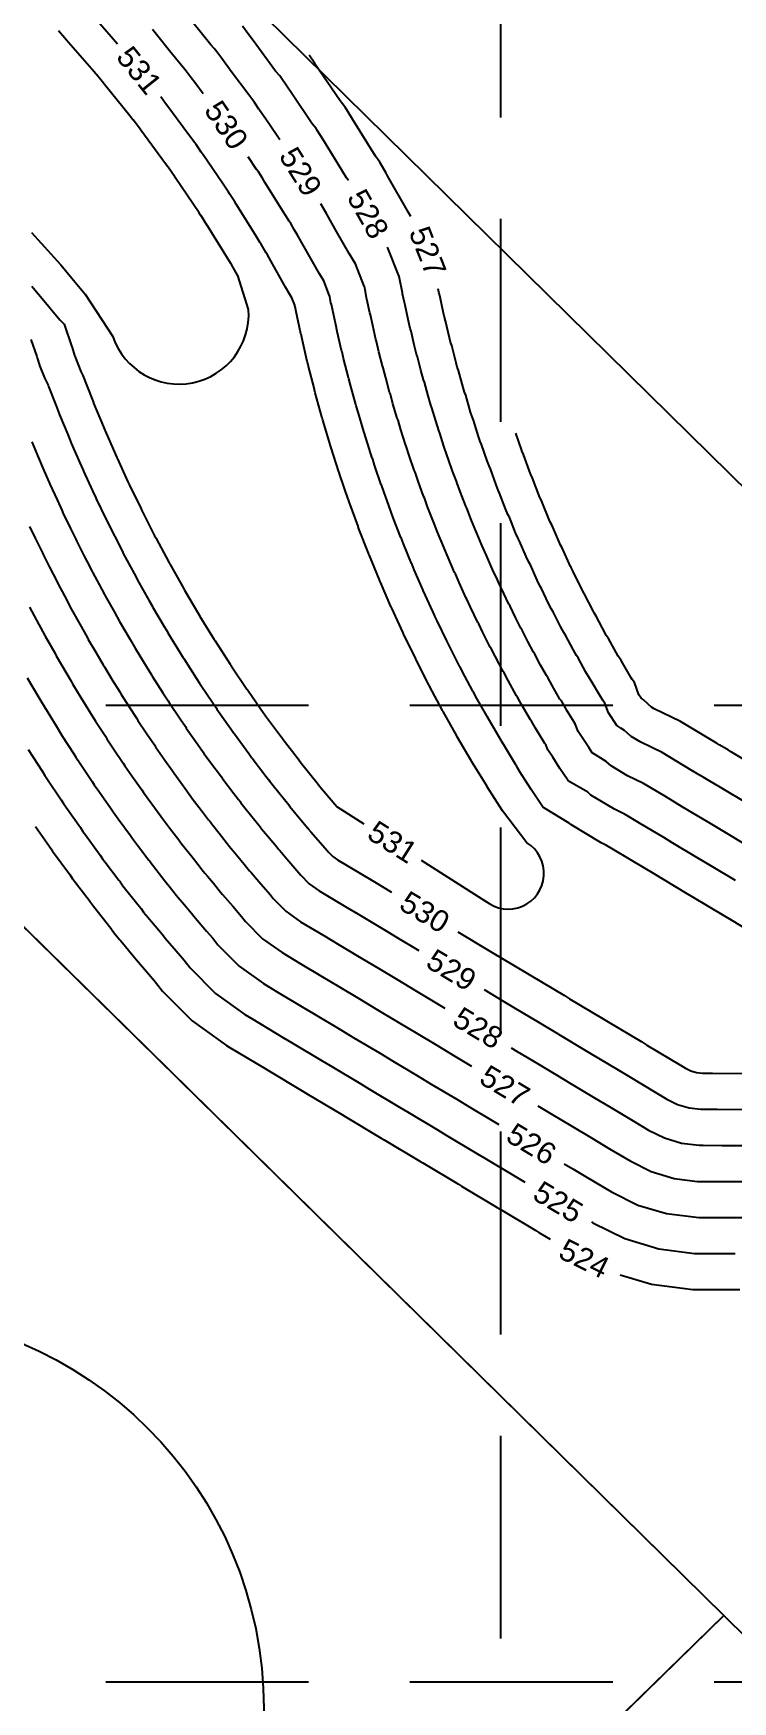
# Model space of a CAD drawing. Header units: feet. Extents: x 5163 to 12107, y -224 to 4120.
# Drawn here: x 6416.3 to 6493.8, y 2054.4 to 2239.4 of the extents above; entities that cross this region are included whole.
import ezdxf

# ---------------------------------------------------------------- set-up
doc = ezdxf.new("R2010")
doc.units = ezdxf.units.FT
doc.linetypes.add('2003004C-A$0$BOUNDARY2', pattern=[1.3125, 1, -0.0625, 0.0625, -0.0625, 0.0625, -0.0625])
doc.linetypes.add('HIDDEN', pattern=[0.375, 0.25, -0.125])
for name, color, linetype in [('2003004C-A$0$3A-BERMS', 1, 'Continuous'), ('2003004C-A$0$3A-BND', 6, '2003004C-A$0$BOUNDARY2'), ('2003004C-A$0$3A-LOT', 2, 'Continuous'), ('2003004C-A$0$BND-WELL#1', 6, 'Continuous'), ('2003004C-A$0$XWTP', 15, 'Continuous'), ('grid', 254, 'Continuous')]:
    doc.layers.add(name, color=color, linetype=linetype)
doc.styles.get("Standard").update_dxf_attribs({"font": 'ARIAL.TTF'})

msp = doc.modelspace()

# ---------------------------------------------------------------- linework, layer by layer
at = {"layer": '2003004C-A$0$3A-BERMS', "color": 43, "linetype": 'Continuous'}
for points, elevation in [([(6425.6, 2238.23), (6424.88, 2239.06), (6422.65, 2241.61)], 531), ([(6435.11, 2232.71), (6434.16, 2233.98), (6433.77, 2234.51), (6433.33, 2235.1), (6433.05, 2235.41), (6431.51, 2237.32), (6429.91, 2239.32), (6429.47, 2239.86)], 530), ([(6443.59, 2227.63), (6442.36, 2229.44), (6441.28, 2231.03), (6440.79, 2231.76), (6440.5, 2232.18), (6440.14, 2232.6), (6438.2, 2235.22), (6437.15, 2236.64), (6436.61, 2237.38), (6436.32, 2237.76), (6435.94, 2238.18), (6433.8, 2240.84)], 529), ([(6451.23, 2223.11), (6451.01, 2223.42), (6448.96, 2226.72), (6448.36, 2227.68), (6447.78, 2228.61), (6447.62, 2228.87), (6447.2, 2229.41), (6444.92, 2232.76), (6444.38, 2233.56), (6443.74, 2234.5), (6443.59, 2234.71), (6443.13, 2235.26), (6440.63, 2238.64), (6440.15, 2239.29), (6439.44, 2240.24)], 528), ([(6458.14, 2219.12), (6457.86, 2219.58), (6455.56, 2223.62), (6455.38, 2223.94), (6454.74, 2225.07), (6454.69, 2225.15), (6454.21, 2225.82), (6451.66, 2229.92), (6451.56, 2230.09), (6450.84, 2231.23), (6450.82, 2231.27), (6450.3, 2231.94), (6447.49, 2236.07), (6447.48, 2236.09), (6446.85, 2237.01)], 527), ([(6497.2, 2138.96), (6493.72, 2141.04), (6492.91, 2141.52), (6489.43, 2143.61), (6488.62, 2144.09), (6485.14, 2146.18), (6484.95, 2146.29), (6484.13, 2146.78), (6480.65, 2148.87), (6479.84, 2149.35), (6479.25, 2149.64), (6475.89, 2151.65), (6475.71, 2151.81), (6472.95, 2153.47), (6472.83, 2153.55), (6471.5, 2155.54), (6470.23, 2157.5), (6469.95, 2157.94), (6469.84, 2158.23), (6469.78, 2158.3), (6468.44, 2160.49), (6468.19, 2160.92), (6468.14, 2161), (6466.85, 2163.19), (6466.6, 2163.64), (6466.55, 2163.72), (6465.31, 2165.92), (6465.07, 2166.39), (6465.01, 2166.47), (6463.84, 2168.67), (6463.59, 2169.16), (6463.54, 2169.25), (6462.42, 2171.45), (6462.17, 2171.96), (6462.12, 2172.06), (6461.05, 2174.26), (6460.81, 2174.79), (6460.76, 2174.89), (6459.75, 2177.08), (6459.51, 2177.64), (6459.46, 2177.74), (6458.5, 2179.93), (6458.27, 2180.51), (6458.21, 2180.62), (6457.31, 2182.8), (6457.09, 2183.4), (6457.03, 2183.51), (6456.19, 2185.69), (6455.96, 2186.31), (6455.91, 2186.43), (6455.12, 2188.6), (6454.9, 2189.24), (6454.85, 2189.36), (6454.11, 2191.52), (6453.9, 2192.18), (6453.85, 2192.31), (6453.16, 2194.46), (6452.96, 2195.14), (6452.91, 2195.28), (6452.27, 2197.42), (6452.08, 2198.12), (6452.03, 2198.26), (6451.44, 2200.39), (6451.26, 2201.11), (6451.21, 2201.25), (6450.67, 2203.36), (6450.5, 2204.11), (6450.45, 2204.26), (6449.96, 2206.35), (6449.8, 2207.12), (6449.76, 2207.27), (6449.32, 2209.34), (6449.27, 2209.55), (6449.14, 2210.22), (6449.14, 2210.23), (6449.13, 2210.27), (6449.13, 2210.28), (6449.13, 2210.3), (6449.12, 2210.33), (6449.11, 2210.33), (6448.47, 2211.98), (6447.99, 2212.75), (6447.07, 2214.37), (6445.51, 2217.12), (6445.24, 2217.59), (6444.82, 2218.33), (6444.62, 2218.61), (6443.56, 2220.32), (6441.97, 2222.87), (6441.66, 2223.37), (6441.23, 2224.06), (6441, 2224.35), (6440.07, 2225.72)], 530), ([(6494.16, 2145.44), (6491.48, 2147.04), (6489.87, 2148.01), (6487.19, 2149.61), (6486.81, 2149.84), (6486.19, 2150.21), (6483.51, 2151.81), (6481.9, 2152.78), (6480.72, 2153.36), (6478.12, 2154.91), (6477.76, 2155.24), (6475.78, 2156.42), (6475.54, 2156.58), (6474.68, 2157.87), (6473.87, 2159.14), (6473.32, 2159.97), (6473.11, 2160.53), (6473.01, 2160.66), (6471.98, 2162.35), (6471.51, 2163.15), (6471.41, 2163.29), (6470.42, 2164.98), (6469.96, 2165.81), (6469.86, 2165.95), (6468.92, 2167.64), (6468.47, 2168.49), (6468.38, 2168.64), (6467.47, 2170.33), (6467.04, 2171.19), (6466.94, 2171.35), (6466.08, 2173.03), (6465.66, 2173.92), (6465.56, 2174.09), (6464.75, 2175.77), (6464.34, 2176.68), (6464.24, 2176.85), (6463.48, 2178.52), (6463.07, 2179.46), (6462.98, 2179.63), (6462.26, 2181.3), (6461.87, 2182.25), (6461.78, 2182.43), (6461.09, 2184.09), (6460.72, 2185.07), (6460.63, 2185.26), (6459.99, 2186.91), (6459.63, 2187.91), (6459.54, 2188.1), (6458.94, 2189.74), (6458.6, 2190.77), (6458.51, 2190.96), (6457.96, 2192.59), (6457.62, 2193.64), (6457.54, 2193.84), (6457.03, 2195.45), (6456.71, 2196.52), (6456.63, 2196.73), (6456.15, 2198.33), (6455.86, 2199.42), (6455.78, 2199.63), (6455.34, 2201.22), (6455.06, 2202.34), (6454.99, 2202.55), (6454.59, 2204.12), (6454.33, 2205.26), (6454.26, 2205.48), (6453.9, 2207.03), (6453.65, 2208.2), (6453.59, 2208.42), (6453.26, 2209.94), (6453.23, 2210.1), (6453.01, 2211.25), (6453, 2211.28), (6453, 2211.31), (6452.99, 2211.35), (6452.98, 2211.35), (6452.99, 2211.35), (6452.99, 2211.36), (6452.98, 2211.37), (6452.98, 2211.39), (6452.97, 2211.4), (6452, 2213.86), (6451.28, 2215.03), (6449.9, 2217.45), (6448.8, 2219.39), (6448.41, 2220.08), (6448.16, 2220.52)], 529), ([(6495.41, 2149.35), (6493.54, 2150.47), (6491.12, 2151.92), (6489.25, 2153.04), (6488.68, 2153.38), (6488.24, 2153.64), (6486.37, 2154.76), (6483.95, 2156.21), (6482.18, 2157.08), (6480.35, 2158.17), (6479.81, 2158.66), (6478.61, 2159.38), (6478.26, 2159.62), (6477.87, 2160.2), (6477.5, 2160.78), (6476.69, 2162), (6476.38, 2162.82), (6476.24, 2163.03), (6475.51, 2164.21), (6474.83, 2165.38), (6474.68, 2165.59), (6473.99, 2166.77), (6473.32, 2167.97), (6473.18, 2168.19), (6472.52, 2169.36), (6471.88, 2170.58), (6471.74, 2170.8), (6471.11, 2171.98), (6470.48, 2173.22), (6470.35, 2173.45), (6469.75, 2174.62), (6469.15, 2175.88), (6469.01, 2176.12), (6468.45, 2177.28), (6467.86, 2178.57), (6467.73, 2178.81), (6467.2, 2179.96), (6466.64, 2181.27), (6466.51, 2181.52), (6466.01, 2182.66), (6465.47, 2184), (6465.34, 2184.25), (6464.87, 2185.38), (6464.35, 2186.75), (6464.23, 2187), (6463.79, 2188.12), (6463.29, 2189.51), (6463.18, 2189.77), (6462.77, 2190.88), (6462.29, 2192.29), (6462.18, 2192.56), (6461.8, 2193.65), (6461.35, 2195.09), (6461.24, 2195.36), (6460.9, 2196.44), (6460.47, 2197.9), (6460.36, 2198.18), (6460.04, 2199.24), (6459.64, 2200.73), (6459.54, 2201.01), (6459.25, 2202.06), (6458.87, 2203.56), (6458.77, 2203.86), (6458.51, 2204.88), (6458.16, 2206.41), (6458.07, 2206.71), (6457.83, 2207.71), (6457.51, 2209.27), (6457.42, 2209.57), (6457.21, 2210.55), (6457.19, 2210.65), (6456.87, 2212.29), (6456.86, 2212.32), (6456.86, 2212.34), (6456.84, 2212.42), (6456.84, 2212.42), (6456.84, 2212.43), (6456.84, 2212.44), (6456.84, 2212.45), (6456.84, 2212.46), (6456.83, 2212.46), (6455.54, 2215.7)], 528), ([(6416.07, 2211.39), (6416.4, 2211), (6417.23, 2210.01), (6419.18, 2207.66), (6419.66, 2207.17), (6420.53, 2204.67), (6420.55, 2204.59), (6420.82, 2203.71), (6420.84, 2203.65), (6420.84, 2203.64), (6421.53, 2201.94), (6421.72, 2201.56), (6421.74, 2201.49), (6422.76, 2198.87), (6422.92, 2198.47), (6422.94, 2198.4), (6424.03, 2195.78), (6424.19, 2195.4), (6424.21, 2195.34), (6425.36, 2192.71), (6425.51, 2192.37), (6425.54, 2192.31), (6426.75, 2189.68), (6426.9, 2189.37), (6426.92, 2189.31), (6428.2, 2186.68), (6428.34, 2186.39), (6428.36, 2186.35), (6429.71, 2183.71), (6429.84, 2183.46), (6429.86, 2183.41), (6431.28, 2180.78), (6431.4, 2180.55), (6431.42, 2180.51), (6432.9, 2177.89), (6433.02, 2177.68), (6433.03, 2177.65), (6434.58, 2175.03), (6434.69, 2174.85), (6434.7, 2174.82), (6436.31, 2172.21), (6436.41, 2172.06), (6436.42, 2172.03), (6438.1, 2169.44), (6438.19, 2169.3), (6438.2, 2169.28), (6439.94, 2166.7), (6440.02, 2166.59), (6440.03, 2166.57), (6441.83, 2164), (6441.9, 2163.91), (6441.91, 2163.89), (6443.78, 2161.35), (6443.83, 2161.28), (6443.84, 2161.26), (6445.62, 2158.94), (6445.66, 2158.89), (6445.66, 2158.89), (6445.82, 2158.69), (6445.82, 2158.68), (6445.86, 2158.62), (6447.85, 2156.14), (6447.85, 2156.13), (6447.86, 2156.12), (6448.46, 2155.4), (6449.92, 2153.65), (6449.93, 2153.63), (6449.93, 2153.63), (6449.95, 2153.62), (6452.92, 2151.73)], 531), ([(6495.59, 2153.91), (6492.36, 2155.84), (6491.3, 2156.47), (6490.55, 2156.93), (6490.3, 2157.08), (6489.24, 2157.71), (6486.01, 2159.64), (6483.64, 2160.8), (6482.59, 2161.43), (6481.85, 2162.09), (6481.43, 2162.34), (6481.1, 2162.57), (6480.97, 2162.66), (6480.06, 2164.04), (6479.66, 2165.12), (6479.47, 2165.39), (6479.05, 2166.07), (6478.15, 2167.62), (6477.96, 2167.89), (6477.56, 2168.57), (6476.69, 2170.14), (6476.5, 2170.42), (6476.13, 2171.09), (6475.28, 2172.68), (6475.1, 2172.97), (6474.75, 2173.63), (6473.93, 2175.25), (6473.75, 2175.55), (6473.42, 2176.2), (6472.63, 2177.84), (6472.46, 2178.15), (6472.15, 2178.79), (6471.39, 2180.46), (6471.22, 2180.77), (6470.93, 2181.4), (6470.2, 2183.09), (6470.03, 2183.41), (6469.76, 2184.03), (6469.06, 2185.75), (6468.9, 2186.07), (6468.65, 2186.67), (6467.98, 2188.42), (6467.83, 2188.75), (6467.6, 2189.34), (6466.96, 2191.11), (6466.81, 2191.45), (6466.6, 2192.02), (6465.99, 2193.82), (6465.84, 2194.16), (6465.65, 2194.72), (6465.08, 2196.54), (6464.94, 2196.89), (6464.76, 2197.43), (6464.22, 2199.28), (6464.09, 2199.64), (6463.93, 2200.15), (6463.42, 2202.03), (6463.29, 2202.39), (6463.15, 2202.89), (6462.68, 2204.79), (6462.55, 2205.16), (6462.43, 2205.64), (6461.99, 2207.56), (6461.87, 2207.94), (6461.77, 2208.39), (6461.36, 2210.34), (6461.25, 2210.72), (6461.17, 2211.1)], 527), ([(6415.97, 2205.49), (6416.63, 2203.58), (6416.68, 2203.43), (6416.89, 2202.73), (6416.93, 2202.61), (6416.94, 2202.6), (6417.5, 2201.22), (6417.89, 2200.41), (6417.93, 2200.26), (6418.77, 2198.12), (6419.12, 2197.24), (6419.16, 2197.1), (6420.06, 2194.94), (6420.41, 2194.1), (6420.46, 2193.96), (6421.41, 2191.79), (6421.76, 2190.99), (6421.81, 2190.86), (6422.82, 2188.68), (6423.17, 2187.91), (6423.22, 2187.79), (6424.29, 2185.59), (6424.65, 2184.87), (6424.7, 2184.75), (6425.83, 2182.54), (6426.18, 2181.85), (6426.23, 2181.74), (6427.42, 2179.53), (6427.77, 2178.88), (6427.82, 2178.77), (6429.07, 2176.55), (6429.42, 2175.94), (6429.47, 2175.83), (6430.78, 2173.62), (6431.12, 2173.03), (6431.18, 2172.93), (6432.54, 2170.72), (6432.88, 2170.17), (6432.94, 2170.07), (6434.36, 2167.86), (6434.7, 2167.34), (6434.75, 2167.25), (6436.24, 2165.04), (6436.57, 2164.56), (6436.62, 2164.47), (6438.17, 2162.27), (6438.49, 2161.81), (6438.55, 2161.73), (6440.15, 2159.54), (6440.47, 2159.11), (6440.52, 2159.03), (6442.06, 2157.03), (6442.34, 2156.66), (6442.36, 2156.63), (6442.5, 2156.45), (6442.55, 2156.38), (6442.86, 2155.99), (6444.58, 2153.84), (6444.63, 2153.77), (6444.72, 2153.66), (6445.24, 2153.03), (6446.5, 2151.52), (6446.7, 2151.27), (6446.75, 2151.2), (6447.05, 2150.86), (6448.88, 2148.75), (6448.99, 2148.61), (6449.46, 2148.13), (6450, 2147.75), (6453.72, 2145.52), (6454.29, 2145.18), (6456, 2144.16)], 530), ([(6497.65, 2157.34), (6493.61, 2159.75), (6493.36, 2159.91), (6492.41, 2160.47), (6492.35, 2160.51), (6492.1, 2160.66), (6488.06, 2163.08), (6485.11, 2164.51), (6484.82, 2164.69), (6484.45, 2165.02), (6483.92, 2165.53), (6483.68, 2165.7), (6483.44, 2166.07), (6482.93, 2167.42), (6482.69, 2167.75), (6482.58, 2167.93), (6481.47, 2169.85), (6481.23, 2170.19), (6481.13, 2170.36), (6480.05, 2172.3), (6479.82, 2172.65), (6479.73, 2172.81), (6478.69, 2174.78), (6478.46, 2175.14), (6478.39, 2175.28), (6477.38, 2177.28), (6477.16, 2177.64), (6477.09, 2177.78), (6476.12, 2179.8), (6475.91, 2180.18), (6475.85, 2180.29), (6474.91, 2182.35), (6474.71, 2182.73), (6474.66, 2182.83), (6473.76, 2184.91), (6473.56, 2185.3), (6473.52, 2185.39), (6472.66, 2187.5), (6472.47, 2187.89), (6472.43, 2187.96), (6471.62, 2190.1), (6471.43, 2190.5), (6471.4, 2190.56), (6470.62, 2192.71), (6470.44, 2193.12), (6470.43, 2193.16), (6469.78, 2195.08)], 526), ([(6416.08, 2194.11), (6416.62, 2192.8), (6416.7, 2192.59), (6417.45, 2190.87), (6418, 2189.61), (6418.08, 2189.41), (6418.88, 2187.67), (6419.45, 2186.46), (6419.53, 2186.26), (6420.38, 2184.51), (6420.95, 2183.34), (6421.03, 2183.14), (6421.94, 2181.37), (6422.51, 2180.25), (6422.6, 2180.06), (6423.56, 2178.28), (6424.14, 2177.2), (6424.22, 2177.02), (6425.24, 2175.22), (6425.82, 2174.19), (6425.91, 2174.01), (6426.98, 2172.2), (6427.56, 2171.22), (6427.65, 2171.04), (6428.78, 2169.22), (6429.36, 2168.28), (6429.45, 2168.11), (6430.63, 2166.28), (6431.21, 2165.38), (6431.31, 2165.22), (6432.54, 2163.39), (6433.12, 2162.53), (6433.22, 2162.37), (6434.51, 2160.54), (6435.09, 2159.71), (6435.18, 2159.56), (6436.53, 2157.73), (6437.11, 2156.95), (6437.2, 2156.8), (6438.49, 2155.12), (6439.02, 2154.43), (6439.07, 2154.37), (6439.18, 2154.22), (6439.28, 2154.08), (6439.86, 2153.35), (6441.3, 2151.54), (6441.4, 2151.4), (6441.57, 2151.2), (6442.01, 2150.67), (6443.07, 2149.4), (6443.48, 2148.91), (6443.58, 2148.78), (6444.16, 2148.1), (6445.7, 2146.32), (6445.92, 2146.04), (6446.86, 2145.09), (6447.95, 2144.31), (6451.1, 2142.43), (6452.24, 2141.75), (6455.39, 2139.86), (6456.53, 2139.18), (6459.01, 2137.69)], 529), ([(6415.83, 2184.73), (6416.47, 2183.42), (6417.25, 2181.81), (6417.37, 2181.54), (6418.05, 2180.2), (6418.85, 2178.65), (6418.97, 2178.39), (6419.7, 2177.02), (6420.5, 2175.53), (6420.63, 2175.27), (6421.41, 2173.88), (6422.22, 2172.44), (6422.35, 2172.19), (6423.18, 2170.78), (6424, 2169.4), (6424.13, 2169.15), (6425.01, 2167.72), (6425.83, 2166.39), (6425.96, 2166.15), (6426.89, 2164.71), (6427.73, 2163.42), (6427.86, 2163.19), (6428.84, 2161.74), (6429.68, 2160.5), (6429.81, 2160.27), (6430.84, 2158.81), (6431.68, 2157.62), (6431.82, 2157.4), (6432.9, 2155.93), (6433.74, 2154.78), (6433.88, 2154.57), (6434.92, 2153.21), (6435.7, 2152.19), (6435.77, 2152.11), (6435.86, 2151.99), (6436, 2151.78), (6436.86, 2150.71), (6438.03, 2149.24), (6438.17, 2149.04), (6438.43, 2148.73), (6438.78, 2148.31), (6439.64, 2147.27), (6440.25, 2146.54), (6440.4, 2146.35), (6441.26, 2145.35), (6442.52, 2143.89), (6442.86, 2143.47), (6444.27, 2142.05), (6445.9, 2140.88), (6448.47, 2139.34), (6450.18, 2138.32), (6452.76, 2136.77), (6454.47, 2135.75), (6457.06, 2134.2), (6458.76, 2133.18), (6461.35, 2131.63), (6461.92, 2131.29)], 528), ([(6415.84, 2175.77), (6416.87, 2173.85), (6417.03, 2173.53), (6417.58, 2172.55), (6418.62, 2170.7), (6418.78, 2170.37), (6419.38, 2169.37), (6420.43, 2167.58), (6420.6, 2167.26), (6421.24, 2166.23), (6422.31, 2164.5), (6422.48, 2164.19), (6423.16, 2163.13), (6424.24, 2161.46), (6424.41, 2161.16), (6425.14, 2160.08), (6426.23, 2158.47), (6426.41, 2158.17), (6427.18, 2157.08), (6428.28, 2155.52), (6428.46, 2155.23), (6429.27, 2154.12), (6430.38, 2152.61), (6430.57, 2152.33), (6431.36, 2151.3), (6432.38, 2149.96), (6432.47, 2149.85), (6432.54, 2149.76), (6432.73, 2149.48), (6433.86, 2148.07), (6434.76, 2146.94), (6434.95, 2146.68), (6435.28, 2146.27), (6435.56, 2145.94), (6436.22, 2145.15), (6437.02, 2144.18), (6437.22, 2143.92), (6438.37, 2142.59), (6439.34, 2141.47), (6439.79, 2140.9), (6441.67, 2139), (6443.84, 2137.45), (6445.85, 2136.25), (6448.13, 2134.88), (6450.14, 2133.68), (6452.42, 2132.32), (6454.43, 2131.11), (6456.71, 2129.75), (6458.73, 2128.54), (6461, 2127.18), (6463.02, 2125.97), (6464.88, 2124.85)], 527), ([(6415.58, 2167.95), (6416.87, 2165.76), (6417.07, 2165.37), (6417.47, 2164.73), (6418.78, 2162.61), (6418.99, 2162.23), (6419.42, 2161.56), (6420.75, 2159.5), (6420.97, 2159.13), (6421.44, 2158.43), (6422.78, 2156.44), (6423, 2156.08), (6423.51, 2155.35), (6424.87, 2153.42), (6425.1, 2153.07), (6425.65, 2152.31), (6427.02, 2150.45), (6427.25, 2150.1), (6427.79, 2149.39), (6429.06, 2147.73), (6429.17, 2147.59), (6429.22, 2147.52), (6429.46, 2147.18), (6430.85, 2145.43), (6431.48, 2144.64), (6431.72, 2144.31), (6432.14, 2143.81), (6432.33, 2143.58), (6432.79, 2143.02), (6433.8, 2141.82), (6434.04, 2141.49), (6435.48, 2139.83), (6436.17, 2139.04), (6436.72, 2138.33), (6439.07, 2135.96), (6441.79, 2134.02), (6443.23, 2133.15), (6446.07, 2131.45), (6447.52, 2130.59), (6450.36, 2128.88), (6451.81, 2128.02), (6454.65, 2126.32), (6456.1, 2125.45), (6458.94, 2123.75), (6460.4, 2122.87), (6463.23, 2121.18), (6464.69, 2120.3), (6467.52, 2118.61), (6467.89, 2118.39)], 526), ([(6415.69, 2159.98), (6417.26, 2157.54), (6417.52, 2157.1), (6417.74, 2156.78), (6419.33, 2154.41), (6419.6, 2153.98), (6419.85, 2153.62), (6421.47, 2151.32), (6421.73, 2150.9), (6422.02, 2150.51), (6423.65, 2148.28), (6423.93, 2147.87), (6424.23, 2147.48), (6425.75, 2145.5), (6425.88, 2145.33), (6425.9, 2145.29), (6426.18, 2144.88), (6427.85, 2142.79), (6428.21, 2142.35), (6428.49, 2141.95), (6428.99, 2141.35), (6429.1, 2141.21), (6429.37, 2140.9), (6430.57, 2139.45), (6430.86, 2139.06), (6432.58, 2137.08), (6432.99, 2136.61), (6433.65, 2135.76), (6436.47, 2132.92), (6439.73, 2130.59), (6440.6, 2130.06), (6444.02, 2128.02), (6444.89, 2127.49), (6448.31, 2125.45), (6449.19, 2124.92), (6452.6, 2122.88), (6453.48, 2122.35), (6456.89, 2120.32), (6457.78, 2119.78), (6461.18, 2117.75), (6462.07, 2117.21), (6465.47, 2115.18), (6466.36, 2114.64), (6469.76, 2112.61), (6470.66, 2112.07), (6470.8, 2111.98)], 525), ([(6416.5, 2151.44), (6418.06, 2149.23), (6418.37, 2148.73), (6418.39, 2148.7), (6420.29, 2146.12), (6420.61, 2145.64), (6420.66, 2145.57), (6422.43, 2143.26), (6422.58, 2143.07), (6422.58, 2143.06), (6422.91, 2142.59), (6424.85, 2140.15), (6424.93, 2140.05), (6425.27, 2139.59), (6425.85, 2138.88), (6425.88, 2138.85), (6425.94, 2138.77), (6427.34, 2137.09), (6427.68, 2136.64), (6429.69, 2134.32), (6429.81, 2134.18), (6430.59, 2133.19), (6433.88, 2129.87), (6437.68, 2127.15), (6437.98, 2126.97), (6441.96, 2124.59), (6442.27, 2124.4), (6446.25, 2122.02), (6446.57, 2121.83), (6450.54, 2119.45), (6450.86, 2119.26), (6454.83, 2116.88), (6455.16, 2116.69), (6459.12, 2114.31), (6459.45, 2114.12), (6463.41, 2111.75), (6463.74, 2111.55), (6467.7, 2109.18), (6468.04, 2108.98), (6471.99, 2106.61), (6472.33, 2106.41), (6473.59, 2105.65)], 524), ([(6463.35, 2139.75), (6466.59, 2137.81), (6467.16, 2137.47), (6470.88, 2135.25), (6471.45, 2134.91), (6475.17, 2132.68), (6475.74, 2132.34), (6479.46, 2130.11), (6480.03, 2129.77), (6483.75, 2127.54), (6484.32, 2127.2), (6488.05, 2124.97), (6488.61, 2124.63), (6489.2, 2124.34), (6489.83, 2124.15), (6490.49, 2124.07), (6490.55, 2124.07), (6490.94, 2124.07), (6491.61, 2124.07), (6495.94, 2124.06)], 530), ([(6466.27, 2133.35), (6468.26, 2132.15), (6469.39, 2131.47), (6472.55, 2129.58), (6473.68, 2128.91), (6476.84, 2127.01), (6477.97, 2126.34), (6481.14, 2124.45), (6482.26, 2123.77), (6485.43, 2121.88), (6486.55, 2121.2), (6487.73, 2120.62), (6489, 2120.24), (6490.31, 2120.07), (6490.43, 2120.07), (6490.76, 2120.07), (6492.12, 2120.07), (6495.77, 2120.06)], 529), ([(6469.28, 2126.88), (6469.93, 2126.49), (6471.63, 2125.47), (6474.22, 2123.92), (6475.92, 2122.91), (6478.52, 2121.35), (6480.21, 2120.34), (6482.81, 2118.78), (6484.5, 2117.77), (6486.26, 2116.9), (6488.16, 2116.33), (6490.13, 2116.08), (6490.31, 2116.08), (6490.58, 2116.08), (6492.62, 2116.07), (6495.59, 2116.07)], 528), ([(6472.24, 2120.45), (6473.87, 2119.47), (6475.9, 2118.26), (6478.16, 2116.91), (6480.19, 2115.69), (6482.45, 2114.34), (6484.8, 2113.18), (6487.33, 2112.41), (6489.95, 2112.08), (6490.2, 2112.08), (6490.41, 2112.08), (6493.12, 2112.07), (6495.41, 2112.07)], 527), ([(6475.15, 2114.04), (6476.1, 2113.47), (6477.57, 2112.59), (6480.39, 2110.91), (6483.33, 2109.45), (6486.5, 2108.5), (6489.78, 2108.09), (6490.08, 2108.08), (6490.23, 2108.08), (6493.62, 2108.08), (6495.23, 2108.07)], 526), ([(6478.16, 2107.58), (6478.34, 2107.47), (6481.86, 2105.73), (6485.66, 2104.58), (6489.6, 2104.09), (6489.96, 2104.09), (6490.05, 2104.09), (6494.13, 2104.08)], 525), ([(6481.34, 2101.72), (6484.83, 2100.67), (6489.42, 2100.09), (6489.84, 2100.09), (6489.87, 2100.09), (6494.63, 2100.08)], 524)]:
    msp.add_lwpolyline(points, dxfattribs=dict(at, elevation=elevation))
for points, elevation in [([(6416.06, 2217.36), (6419.25, 2213.81), (6419.26, 2213.79), (6419.3, 2213.74), (6420.52, 2212.28), (6422, 2210.51), (6425.08, 2205.79, 0.878146), (6440.13, 2208.79), (6438.93, 2212.57), (6438.91, 2212.6), (6438.24, 2213.78), (6438.23, 2213.8), (6438.16, 2213.92), (6435.57, 2218.07), (6435.54, 2218.12), (6434.84, 2219.25), (6434.81, 2219.28), (6434.66, 2219.51), (6431.99, 2223.44), (6431.93, 2223.52), (6431.21, 2224.59), (6431.16, 2224.64), (6430.92, 2224.97), (6428.17, 2228.68), (6428.09, 2228.79), (6427.35, 2229.8), (6427.28, 2229.86), (6426.94, 2230.29), (6424.14, 2233.78), (6424.03, 2233.91), (6423.26, 2234.86), (6423.18, 2234.94), (6422.74, 2235.45), (6419.88, 2238.72), (6419.74, 2238.89), (6419.03, 2239.7)], 532), ([(6459.29, 2147.7), (6466.43, 2143.18, 1.074072), (6470.99, 2149.64), (6468.31, 2153.2), (6466.6, 2155.86), (6466.57, 2155.9), (6466.56, 2155.93), (6466.56, 2155.94), (6464.9, 2158.63), (6464.87, 2158.69), (6464.86, 2158.7), (6463.28, 2161.4), (6463.24, 2161.47), (6463.23, 2161.49), (6461.71, 2164.2), (6461.66, 2164.29), (6461.65, 2164.31), (6460.2, 2167.02), (6460.14, 2167.13), (6460.13, 2167.15), (6458.75, 2169.87), (6458.68, 2170), (6458.67, 2170.03), (6457.35, 2172.75), (6457.29, 2172.9), (6457.27, 2172.93), (6456.02, 2175.65), (6455.95, 2175.82), (6455.93, 2175.85), (6454.75, 2178.57), (6454.67, 2178.76), (6454.65, 2178.8), (6453.53, 2181.51), (6453.45, 2181.72), (6453.43, 2181.76), (6452.38, 2184.48), (6452.3, 2184.71), (6452.28, 2184.75), (6451.29, 2187.46), (6451.2, 2187.71), (6451.18, 2187.76), (6450.26, 2190.46), (6450.17, 2190.73), (6450.15, 2190.78), (6449.29, 2193.47), (6449.2, 2193.77), (6449.18, 2193.82), (6448.38, 2196.51), (6448.29, 2196.82), (6448.27, 2196.88), (6447.53, 2199.55), (6447.45, 2199.88), (6447.43, 2199.95), (6446.75, 2202.61), (6446.67, 2202.96), (6446.64, 2203.03), (6446.02, 2205.68), (6445.95, 2206.05), (6445.92, 2206.12), (6445.37, 2208.73), (6445.32, 2209), (6445.28, 2209.19), (6445.28, 2209.19), (6445.28, 2209.2), (6445.27, 2209.21), (6445.27, 2209.23), (6445.27, 2209.24), (6445.26, 2209.27), (6445.26, 2209.27), (6444.93, 2210.09), (6444.7, 2210.48), (6444.24, 2211.29), (6442.22, 2214.85), (6442.08, 2215.09), (6441.53, 2216.06), (6441.42, 2216.21), (6440.86, 2217.12), (6438.77, 2220.47), (6438.6, 2220.74), (6438.03, 2221.65), (6437.91, 2221.82), (6437.23, 2222.82), (6435.09, 2225.97), (6434.88, 2226.27), (6434.3, 2227.12), (6434.15, 2227.3), (6433.35, 2228.38), (6431.17, 2231.33), (6430.93, 2231.65), (6430.38, 2232.4)], 531)]:
    msp.add_lwpolyline(points, format="xyb", dxfattribs=dict(at, elevation=elevation))
at = {"layer": '2003004C-A$0$3A-BND', "color": 7, "linetype": 'Continuous'}
msp.add_line((6492.85, 2063.91), (6315.04, 2238.78), dxfattribs=at)
msp.add_line((6492.85, 2063.91), (6315.04, 2238.78), dxfattribs=at)
msp.add_lwpolyline([(6315.04, 2238.78), (6492.85, 2063.91), (6268.58, 1844.93)], dxfattribs=at)
at = {"layer": '2003004C-A$0$3A-LOT', "color": 7, "linetype": 'Continuous'}
for p, q in [((6333.18, 2348.27), (6592.15, 2093.58)), ((6492.85, 2063.91), (6564.15, 1993.8))]:
    msp.add_line(p, q, dxfattribs=at)
at = {"layer": '2003004C-A$0$BND-WELL#1', "color": 7, "linetype": 'Continuous', "ltscale": 0.01}
for p, q in [((6315.04, 2238.78), (6492.85, 2063.91)), ((6492.85, 2063.91), (6268.58, 1844.93))]:
    msp.add_line(p, q, dxfattribs=at)
at = {"layer": '2003004C-A$0$XWTP', "color": 7, "linetype": 'Continuous'}
msp.add_circle((6397.82, 2053.59), 44, dxfattribs=at)
at = {"layer": 'grid', "color": 252, "linetype": 'HIDDEN', "ltscale": 90}
for p, q in [((6468.09, 4007.6), (6468.09, 214.43)), ((5276.78, 2164.91), (11993.45, 2164.91)), ((5276.78, 2056.57), (11993.45, 2056.57))]:
    msp.add_line(p, q, dxfattribs=at)

# ---------------------------------------------------------------- texts
at = {"layer": '2003004C-A$0$3A-BERMS', "color": 43, "linetype": 'Continuous', "char_height": 2.4, "attachment_point": 5}
for s, insert, rotation in [('{531}', (6428, 2235.33, 531), 308.8085), ('{530}', (6437.66, 2229.26, 530), 304.1938), ('{529}', (6445.9, 2224.09, 529), 301.8865), ('{528}', (6453.38, 2219.4, 528), 299.5792), ('{527}', (6460, 2215.24, 527), 291.5932), ('{531}', (6456.11, 2149.72, 531), 327.6566), ('{530}', (6459.68, 2141.95, 530), 329.0922), ('{529}', (6462.64, 2135.52, 529), 329.0922), ('{528}', (6465.6, 2129.09, 528), 329.0922), ('{527}', (6468.56, 2122.65, 527), 329.0922), ('{526}', (6471.52, 2116.22, 526), 329.0922), ('{525}', (6474.48, 2109.78, 525), 329.0922), ('{524}', (6477.37, 2103.5, 524), 333.676)]:
    msp.add_mtext(s, dxfattribs=dict(at, insert=insert, rotation=rotation))
at = {"layer": '2003004C-A$0$XWTP', "color": 7, "linetype": 'Continuous', "insert": (6396.76, 2050.82), "char_height": 3.2, "width": 52.6689, "attachment_point": 5, "rotation": 314.3156}
msp.add_mtext("PROPOSED 1,000,000 GALLON STORAGE TANK\\P(88' X 22')", dxfattribs=at)

doc.saveas('drawing.dxf')
